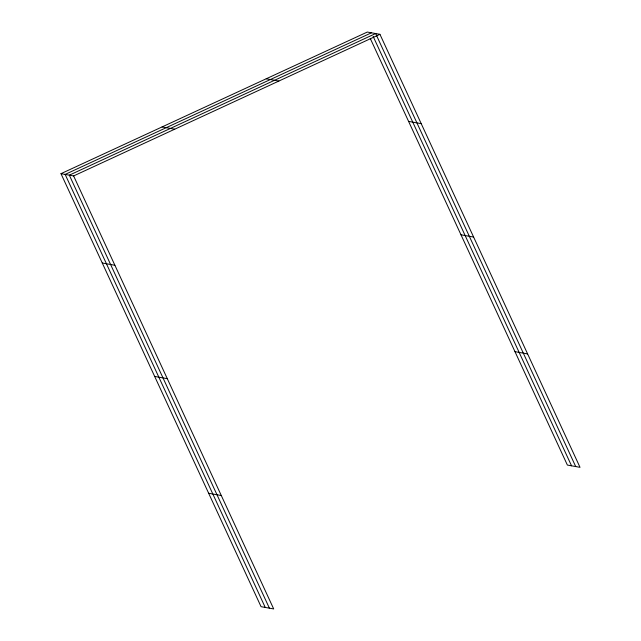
<?xml version="1.0" encoding="UTF-8"?>
<svg xmlns="http://www.w3.org/2000/svg" width="641" height="641" viewBox="0 0 641 641"><rect width="100%" height="100%" fill="white"/><g stroke="black" fill="none" stroke-linecap="round" stroke-linejoin="round"><path stroke-width="0.96" d="M60.983 173.671L73.619 175.938L273.699 608.95L261.063 606.682L60.983 173.671L367.301 32.05L379.937 34.318L580.017 467.329L567.381 465.062L370.226 38.364M371.476 32.795L65.158 174.416L265.238 607.428M73.619 175.938L379.937 34.318M266.215 78.787L278.851 81.054M408.581 121.389L421.209 123.657M162.069 126.934L174.705 129.202M460.983 234.798L473.619 237.066M102.264 263.002L114.899 265.27M514.979 351.653L527.607 353.92M154.673 376.419L167.301 378.687M208.662 493.266L221.289 495.533M575.722 466.56L375.642 33.548L69.324 175.169L269.404 608.181M373.142 36.409L571.548 465.815"/></g></svg>
